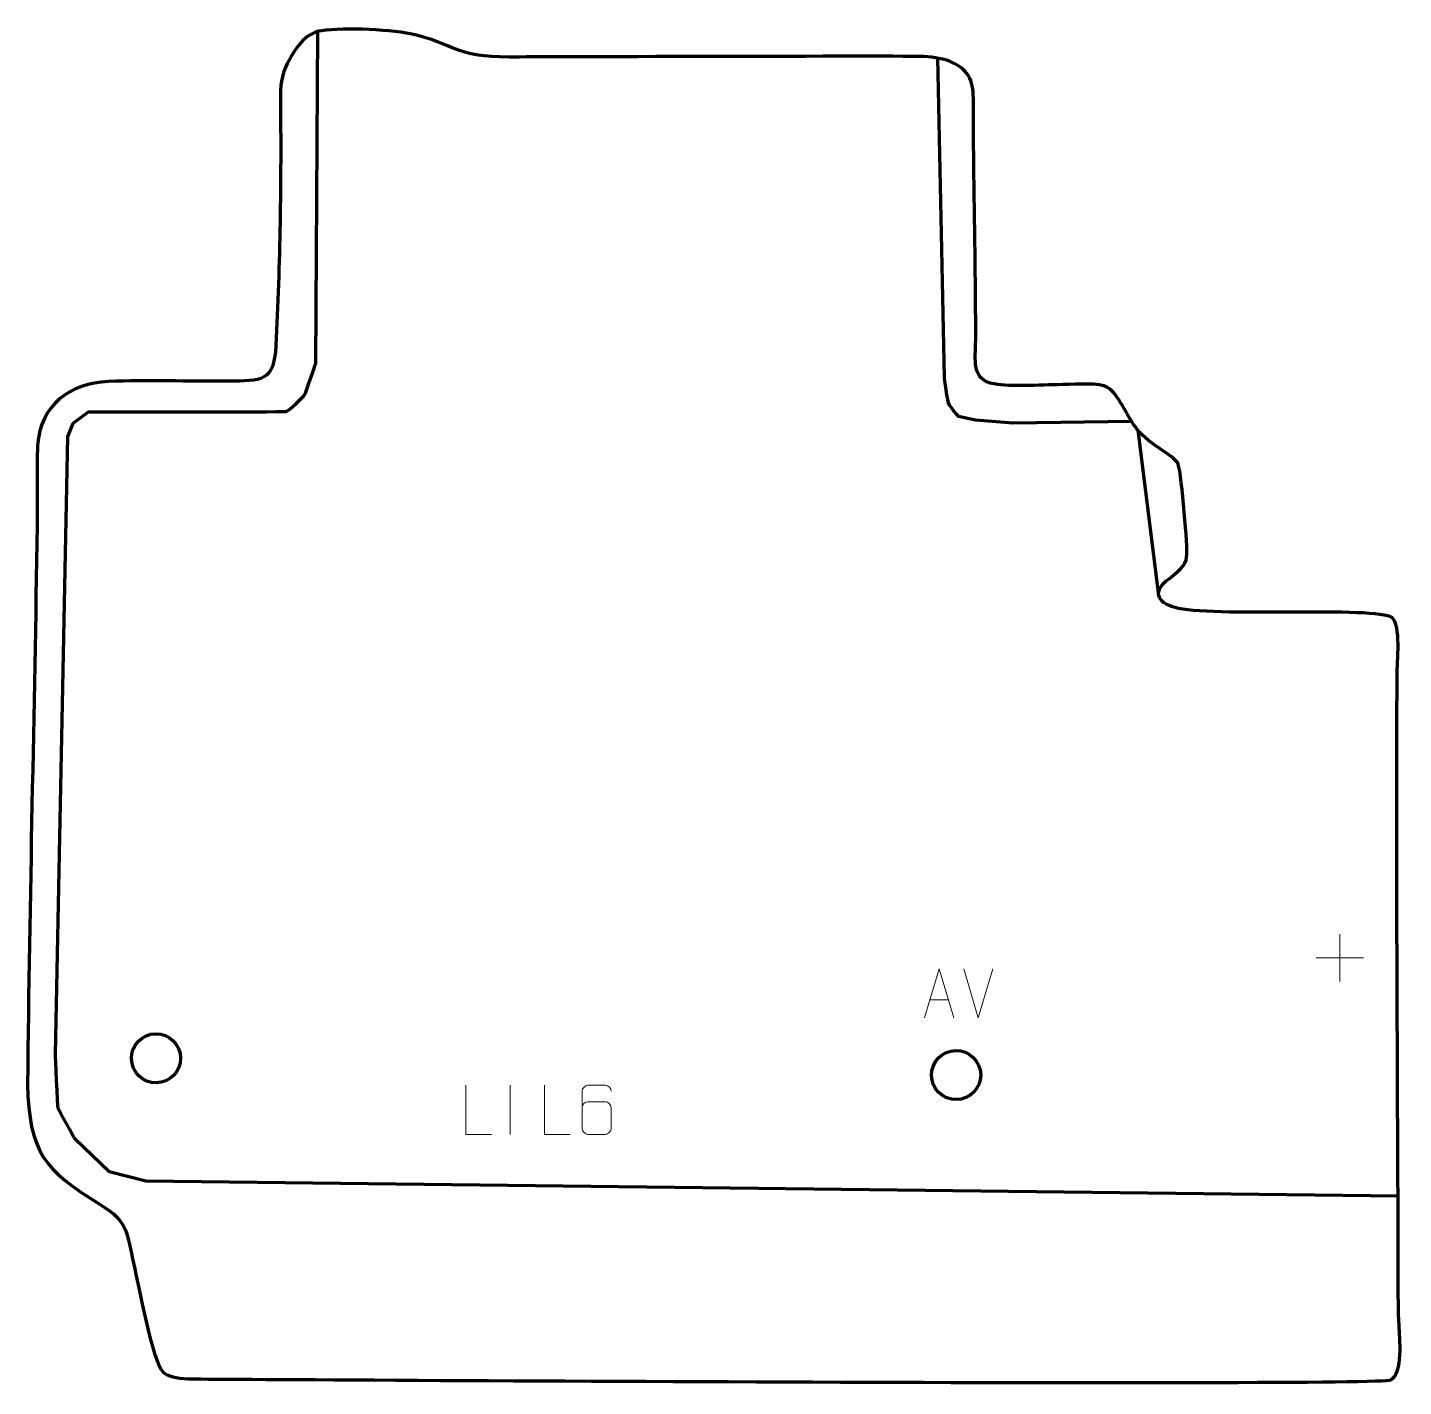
# Model space of a CAD drawing. Header units: millimetres. Extents: x 1131 to 1831, y -167 to 525.
import ezdxf

# ---------------------------------------------------------------- set-up
doc = ezdxf.new("R2010")
doc.units = ezdxf.units.MM
doc.header["$MEASUREMENT"] = 0
doc.layers.add('layer 2', color=7, linetype='Continuous')
doc.layers.add('layer 3', color=7, linetype='Continuous')

msp = doc.modelspace()

# ---------------------------------------------------------------- linework, layer by layer
at = {"layer": 'layer 2', "color": 142, "lineweight": 158}
for points, knots in [([(1828.4976, -69.6875), (1828.4976, -69.6875), (1191.4422, -62.0379), (1191.4422, -62.0379), (1191.4422, -62.0379), (1191.4422, -62.0379), (1172.8675, -57.3517), (1172.8675, -57.3517), (1172.8675, -57.3517), (1172.8675, -57.3517), (1155.3464, -40.4821), (1155.3464, -40.4821), (1155.3464, -40.4821), (1155.3464, -40.4821), (1147.3795, -26.1509), (1146.9707, -25.0972), (1146.9707, -25.0972), (1146.5619, -24.0434), (1145.6015, 2.5382), (1145.6015, 2.5382), (1145.6015, 2.5382), (1145.6015, 2.5382), (1151.8563, 316.8217), (1151.8563, 316.8217), (1151.8563, 316.8217), (1151.8563, 316.8217), (1154.5584, 323.5994), (1154.5584, 323.5994), (1154.5584, 323.5994), (1154.5584, 323.5994), (1162.3007, 329.2432), (1162.3007, 329.2432), (1162.3007, 329.2432), (1162.3007, 329.2432), (1261.2607, 329.298), (1262.7143, 329.4466), (1262.7143, 329.4466), (1264.168, 329.5953), (1271.7585, 336.9572), (1272.2773, 337.8891), (1272.2773, 337.8891), (1272.796, 338.8211), (1277.9195, 353.8286), (1277.9195, 353.8286), (1277.9195, 353.8286), (1277.9195, 353.8286), (1279.0146, 522.8557), (1279.0146, 522.8557)], [0, 0, 0, 0, 0.07692308, 0.07692308, 0.07692308, 0.07692308, 0.15384615, 0.15384615, 0.15384615, 0.15384615, 0.23076923, 0.23076923, 0.23076923, 0.23076923, 0.30769231, 0.30769231, 0.30769231, 0.30769231, 0.38461538, 0.38461538, 0.38461538, 0.38461538, 0.46153846, 0.46153846, 0.46153846, 0.46153846, 0.53846154, 0.53846154, 0.53846154, 0.53846154, 0.61538462, 0.61538462, 0.61538462, 0.61538462, 0.69230769, 0.69230769, 0.69230769, 0.69230769, 0.76923077, 0.76923077, 0.76923077, 0.76923077, 0.84615385, 0.84615385, 0.84615385, 0.84615385, 1, 1, 1, 1]), ([(1693.0261, 324.3733), (1693.0261, 324.3733), (1632.5602, 323.5523), (1632.5602, 323.5523), (1632.5602, 323.5523), (1632.5602, 323.5523), (1613.4921, 325.0577), (1613.4921, 325.0577), (1613.4921, 325.0577), (1613.4921, 325.0577), (1604.8713, 326.9453), (1604.8713, 326.9453), (1604.8713, 326.9453), (1604.8713, 326.9453), (1601.3859, 331.0073), (1600.3082, 332.7151), (1600.3082, 332.7151), (1599.2306, 334.4229), (1597.7679, 346.8425), (1597.7679, 346.8425), (1597.7679, 346.8425), (1597.7679, 346.8425), (1594.4258, 509.2294), (1594.4258, 509.2294)], [0, 0, 0, 0, 0.14285714, 0.14285714, 0.14285714, 0.14285714, 0.28571429, 0.28571429, 0.28571429, 0.28571429, 0.42857143, 0.42857143, 0.42857143, 0.42857143, 0.57142857, 0.57142857, 0.57142857, 0.57142857, 0.71428571, 0.71428571, 0.71428571, 0.71428571, 1, 1, 1, 1])]:
    msp.add_open_spline(points, degree=3, knots=knots, dxfattribs=at)
msp.add_open_spline([(1706.7718, 235.806), (1706.7718, 235.806), (1696.3778, 319.7362), (1696.3778, 319.7362)], degree=3, dxfattribs=at)
at = {"layer": 'layer 2', "color": 142, "lineweight": 200}
for points in [[(1196.8383, -12.0996), (1203.7414, -12.022), (1209.2745, -6.3629), (1209.1969, 0.5402), (1209.1969, 0.5402), (1209.1192, 7.4433), (1203.4602, 12.9764), (1196.5571, 12.8988), (1196.5571, 12.8988), (1189.654, 12.8211), (1184.1208, 7.1621), (1184.1985, 0.259), (1184.1985, 0.259), (1184.2761, -6.6441), (1189.9352, -12.1773), (1196.8383, -12.0996)], [(1603.8227, -20.6188), (1610.7259, -20.5412), (1616.259, -14.8821), (1616.1814, -7.979), (1616.1814, -7.979), (1616.1037, -1.0759), (1610.4447, 4.4572), (1603.5415, 4.3796), (1603.5415, 4.3796), (1596.6384, 4.3019), (1591.1053, -1.3571), (1591.1829, -8.2602), (1591.1829, -8.2602), (1591.2606, -15.1633), (1596.9196, -20.6965), (1603.8227, -20.6188)]]:
    msp.add_open_spline(points, degree=3, knots=[0, 0, 0, 0, 0.2, 0.2, 0.2, 0.2, 0.4, 0.4, 0.4, 0.4, 0.6, 0.6, 0.6, 0.6, 1, 1, 1, 1], dxfattribs=at)
at = {"layer": 'layer 3', "color": 242, "lineweight": 158}
msp.add_open_spline([(1212.8612, -162.6984), (1207.2535, -162.2654), (1202.4265, -161.2744), (1200.3021, -159.2185), (1200.3021, -159.2185), (1194.8496, -153.9421), (1187.5786, -114.2786), (1185.4038, -104.4548), (1185.4038, -104.4548), (1181.5779, -88.4776), (1183.0364, -83.0139), (1168.298, -73.9683), (1168.298, -73.9683), (1139.529, -56.3116), (1132.2051, -47.2937), (1131.3289, -12.7627), (1131.3289, -12.7627), (1132.3694, 81.9387), (1134.7192, 176.6478), (1136.2423, 271.346), (1136.2423, 271.346), (1136.4581, 284.9011), (1135.8405, 299.0873), (1136.4542, 312.4103), (1136.4542, 312.4103), (1137.7481, 332.7137), (1153.0251, 343.914), (1172.4406, 344.6894), (1172.4406, 344.6894), (1192.2732, 345.4815), (1213.1888, 344.7584), (1233.1708, 344.896), (1233.1708, 344.896), (1250.4657, 345.1092), (1256.706, 344.3416), (1257.6659, 363.0147), (1257.6659, 363.0147), (1259.7875, 404.2917), (1260.3958, 447.0736), (1259.9992, 488.4399), (1259.9992, 488.4399), (1259.9407, 494.5626), (1260.3676, 500.4441), (1263.4407, 506.4591), (1263.4407, 506.4591), (1266.9804, 513.3876), (1272.4496, 522.1175), (1280.7954, 523.2139), (1280.7954, 523.2139), (1293.0238, 524.8201), (1317.1633, 523.845), (1329.1946, 521.0077), (1329.1946, 521.0077), (1352.4802, 514.3798), (1348.7565, 510.2193), (1376.3173, 509.7983), (1376.3173, 509.7983), (1376.3173, 509.7983), (1581.8158, 510.427), (1587.2601, 510.0582), (1587.2601, 510.0582), (1592.7044, 509.6895), (1597.6866, 508.881), (1601.353, 507.2659), (1601.353, 507.2659), (1611.1648, 502.4399), (1612.4463, 497.0336), (1612.5073, 486.8826), (1612.5073, 486.8826), (1612.4554, 446.505), (1613.7395, 406.0905), (1613.6584, 365.6613), (1613.6584, 365.6613), (1613.6305, 356.0128), (1611.1645, 345.3387), (1623.0239, 343.4605), (1623.0239, 343.4605), (1632.3047, 341.9907), (1644.9755, 342.8658), (1657.9369, 343.182), (1657.9369, 343.182), (1666.2377, 343.3844), (1676.1434, 344.1733), (1680.6906, 341.7206), (1680.6906, 341.7206), (1686.3624, 338.6614), (1690.7377, 326.5187), (1695.8404, 320.3702), (1695.8404, 320.3702), (1703.0787, 311.6486), (1711.062, 309.5048), (1716.384, 303.5383), (1716.384, 303.5383), (1717.9912, 301.3933), (1721.2255, 264.2504), (1721.0808, 256.9377), (1721.0808, 256.9377), (1720.9904, 252.3692), (1719.1742, 249.7964), (1711.9961, 244.3818), (1711.9961, 244.3818), (1703.7887, 238.3054), (1705.3063, 232.5174), (1714.8649, 229.7272), (1714.8649, 229.7272), (1732.7587, 224.5037), (1817.8295, 230.4375), (1825.4593, 224.582), (1825.4593, 224.582), (1830.1273, 220.9997), (1828.0207, 201.589), (1827.9962, 195.5733), (1827.9962, 195.5733), (1827.6278, 101.2118), (1828.1281, 6.8547), (1828.584, -87.5055), (1828.584, -87.5055), (1828.6596, -103.1488), (1828.2526, -120.0665), (1829.0149, -135.5611), (1829.0149, -135.5611), (1829.3222, -141.8078), (1831.2545, -159.8349), (1824.7441, -163.1956), (1824.7441, -163.1956), (1818.2337, -166.5564), (1212.8612, -162.6984), (1212.8612, -162.6984)], degree=3, knots=[0, 0, 0, 0, 0.03030303, 0.03030303, 0.03030303, 0.03030303, 0.06060606, 0.06060606, 0.06060606, 0.06060606, 0.09090909, 0.09090909, 0.09090909, 0.09090909, 0.12121212, 0.12121212, 0.12121212, 0.12121212, 0.15151515, 0.15151515, 0.15151515, 0.15151515, 0.18181818, 0.18181818, 0.18181818, 0.18181818, 0.21212121, 0.21212121, 0.21212121, 0.21212121, 0.24242424, 0.24242424, 0.24242424, 0.24242424, 0.27272727, 0.27272727, 0.27272727, 0.27272727, 0.3030303, 0.3030303, 0.3030303, 0.3030303, 0.33333333, 0.33333333, 0.33333333, 0.33333333, 0.36363636, 0.36363636, 0.36363636, 0.36363636, 0.39393939, 0.39393939, 0.39393939, 0.39393939, 0.42424242, 0.42424242, 0.42424242, 0.42424242, 0.45454545, 0.45454545, 0.45454545, 0.45454545, 0.48484848, 0.48484848, 0.48484848, 0.48484848, 0.51515152, 0.51515152, 0.51515152, 0.51515152, 0.54545455, 0.54545455, 0.54545455, 0.54545455, 0.57575758, 0.57575758, 0.57575758, 0.57575758, 0.60606061, 0.60606061, 0.60606061, 0.60606061, 0.63636364, 0.63636364, 0.63636364, 0.63636364, 0.66666667, 0.66666667, 0.66666667, 0.66666667, 0.6969697, 0.6969697, 0.6969697, 0.6969697, 0.72727273, 0.72727273, 0.72727273, 0.72727273, 0.75757576, 0.75757576, 0.75757576, 0.75757576, 0.78787879, 0.78787879, 0.78787879, 0.78787879, 0.81818182, 0.81818182, 0.81818182, 0.81818182, 0.84848485, 0.84848485, 0.84848485, 0.84848485, 0.87878788, 0.87878788, 0.87878788, 0.87878788, 0.90909091, 0.90909091, 0.90909091, 0.90909091, 0.93939394, 0.93939394, 0.93939394, 0.93939394, 1, 1, 1, 1], dxfattribs=at)
at = {"layer": 'layer 3', "color": 250, "lineweight": 9}
for points in [[(1798.8838, 63.5256), (1798.8838, 63.5256), (1798.8838, 39.5477), (1798.8838, 39.5477)], [(1786.8949, 51.5366), (1786.8949, 51.5366), (1810.8728, 51.5366), (1810.8728, 51.5366)], [(1614.9853, 20.9744), (1614.9853, 20.9744), (1607.6635, 45.928), (1607.6635, 45.928)], [(1622.3072, 45.928), (1622.3072, 45.928), (1614.9854, 20.9744), (1614.9854, 20.9744)], [(1590.3484, 30.2311), (1590.3484, 30.2311), (1599.8441, 30.2311), (1599.8441, 30.2311)], [(1376.8234, -13.3284), (1376.8234, -13.3284), (1376.8234, -38.3025), (1376.8234, -38.3025)]]:
    msp.add_open_spline(points, degree=3, dxfattribs=at)
for points, knots in [([(1587.6258, 20.9817), (1587.6258, 20.9817), (1594.9968, 45.9352), (1594.9968, 45.9352), (1594.9968, 45.9352), (1594.9968, 45.9352), (1602.5667, 20.9817), (1602.5667, 20.9817)], [0, 0, 0, 0, 0.33333333, 0.33333333, 0.33333333, 0.33333333, 1, 1, 1, 1]), ([(1367.2979, -38.2923), (1367.2979, -38.2923), (1354.3488, -38.2923), (1354.3488, -38.2923), (1354.3488, -38.2923), (1354.3488, -38.2923), (1354.3488, -13.3387), (1354.3488, -13.3387)], [0, 0, 0, 0, 0.33333333, 0.33333333, 0.33333333, 0.33333333, 1, 1, 1, 1]), ([(1407.2979, -38.2923), (1407.2979, -38.2923), (1394.3488, -38.2923), (1394.3488, -38.2923), (1394.3488, -38.2923), (1394.3488, -38.2923), (1394.3488, -13.3387), (1394.3488, -13.3387)], [0, 0, 0, 0, 0.33333333, 0.33333333, 0.33333333, 0.33333333, 1, 1, 1, 1]), ([(1428.2533, -16.2748), (1428.2292, -14.9353), (1426.873, -13.2821), (1425.3011, -13.3164), (1425.3011, -13.3164), (1422.3163, -13.3167), (1419.3311, -13.3167), (1416.3457, -13.3164), (1416.3457, -13.3164), (1415.1266, -13.3015), (1413.3984, -14.7391), (1413.3934, -16.2748), (1413.3934, -16.2748), (1413.3937, -22.6353), (1413.3937, -28.9961), (1413.3934, -35.3568), (1413.3934, -35.3568), (1413.3981, -36.5197), (1415.1266, -38.2908), (1416.3457, -38.3152), (1416.3457, -38.3152), (1419.3311, -38.3149), (1422.3163, -38.3149), (1425.3011, -38.3152), (1425.3011, -38.3152), (1426.5792, -38.2714), (1428.2489, -36.6569), (1428.2533, -35.3568), (1428.2533, -35.3568), (1428.2533, -31.7735), (1428.2533, -28.1904), (1428.2533, -24.6077), (1428.2533, -24.6077), (1428.2148, -23.1295), (1426.6321, -21.6966), (1425.3011, -21.6986), (1425.3011, -21.6986), (1422.3163, -21.6983), (1419.3311, -21.6983), (1416.3457, -21.6986), (1416.3457, -21.6986), (1415.0162, -21.6936), (1413.3732, -23.2009), (1413.4149, -24.6294)], [0, 0, 0, 0, 0.08333333, 0.08333333, 0.08333333, 0.08333333, 0.16666667, 0.16666667, 0.16666667, 0.16666667, 0.25, 0.25, 0.25, 0.25, 0.33333333, 0.33333333, 0.33333333, 0.33333333, 0.41666667, 0.41666667, 0.41666667, 0.41666667, 0.5, 0.5, 0.5, 0.5, 0.58333333, 0.58333333, 0.58333333, 0.58333333, 0.66666667, 0.66666667, 0.66666667, 0.66666667, 0.75, 0.75, 0.75, 0.75, 0.83333333, 0.83333333, 0.83333333, 0.83333333, 1, 1, 1, 1])]:
    msp.add_open_spline(points, degree=3, knots=knots, dxfattribs=at)

doc.saveas('drawing.dxf')
